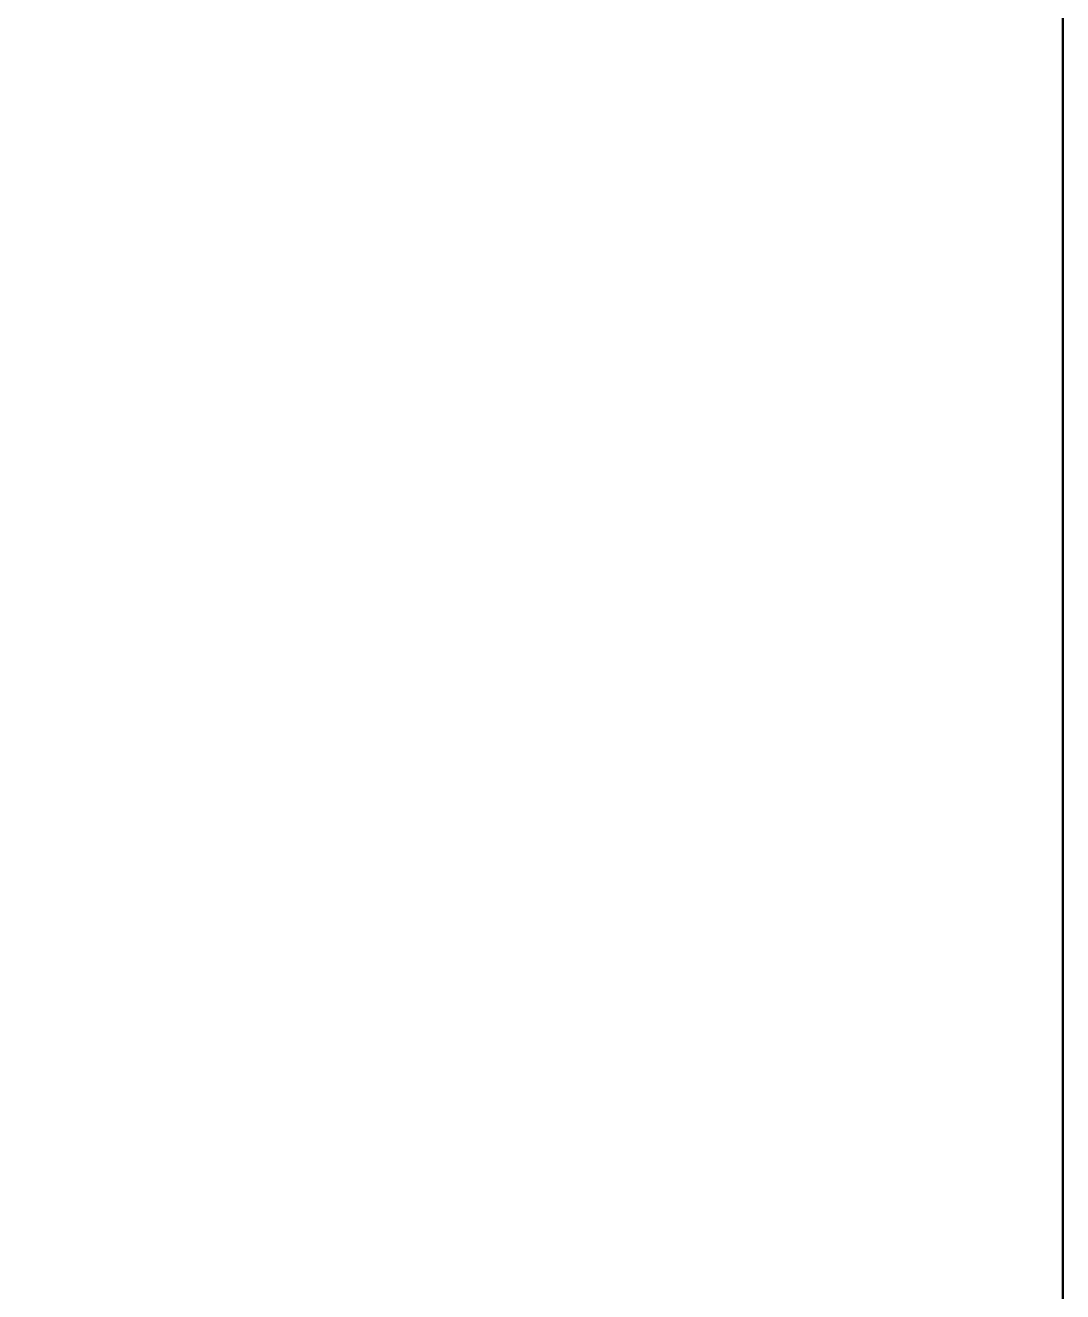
# Model space of a CAD drawing. Header units: millimetres. Extents: x 81693 to 98868, y 6565 to 11437.
# Drawn here: x 95459.44 to 95466.08, y 11235.33 to 11243.43 of the extents above; entities that cross this region are included whole.
import ezdxf

# ---------------------------------------------------------------- set-up
doc = ezdxf.new("R2010")
doc.units = ezdxf.units.MM
doc.layers.add('Parede Baixa', color=5, linetype='Continuous', lineweight=50)
doc.layers.add('Piso', color=55, linetype='Continuous')

msp = doc.modelspace()

# ---------------------------------------------------------------- hatches: boundary and pattern name
at = {"layer": 'Piso'}
h = msp.add_hatch(dxfattribs=at)
h.set_pattern_fill('ANSI37', color=256, scale=13.333333, angle=45)
h.set_pattern_definition([(90, (-2063.007, 2975), (-42.333333, 1e-14), []), (180, (-2063.007, 2975), (-1e-14, -42.333333), [])])
h.paths.add_polyline_path([(95432.8276, 11265.3741), (95447.438, 11265.3741), (95447.438, 11259.3876), (95460.8791, 11259.3876), (95460.8791, 11259.9242), (95462.7886, 11259.9242), (95462.7886, 11259.6454), (95462.9417, 11259.7093), (95463.1529, 11259.7735), (95463.3156, 11259.8058), (95463.4863, 11259.8447), (95463.6493, 11259.9005), (95463.8047, 11259.9726), (95463.9524, 11260.061), (95464.0923, 11260.1663), (95465.3453, 11260.1663), (95465.3453, 11262.3648), (95465.3453, 11263.0741), (95465.4496, 11263.1582), (95466.0791, 11263.3876), (95466.0791, 11284.7209), (95376.0791, 11284.7209), (95376.0791, 11231.3876), (95466.0791, 11231.3876), (95466.0791, 11252.7209), (95465.3885, 11252.9726), (95465.3453, 11253.0996), (95465.3453, 11253.7437), (95465.3453, 11255.9422), (95464.0923, 11255.9422), (95463.9524, 11256.0475), (95463.8046, 11256.1362), (95463.6492, 11256.2081), (95463.4863, 11256.2638), (95463.3156, 11256.3027), (95463.1529, 11256.335), (95462.9417, 11256.3992), (95462.7886, 11256.4631), (95462.7886, 11256.1842), (95460.8791, 11256.1842), (95460.8791, 11256.7209), (95447.438, 11256.7209), (95447.438, 11250.7344), (95432.8276, 11250.7344)])

# ---------------------------------------------------------------- linework, layer by layer
at = {"layer": 'Parede Baixa'}
msp.add_line((95466.0791, 11111.3876), (95466.0791, 11284.7209), dxfattribs=at)

doc.saveas('drawing.dxf')
